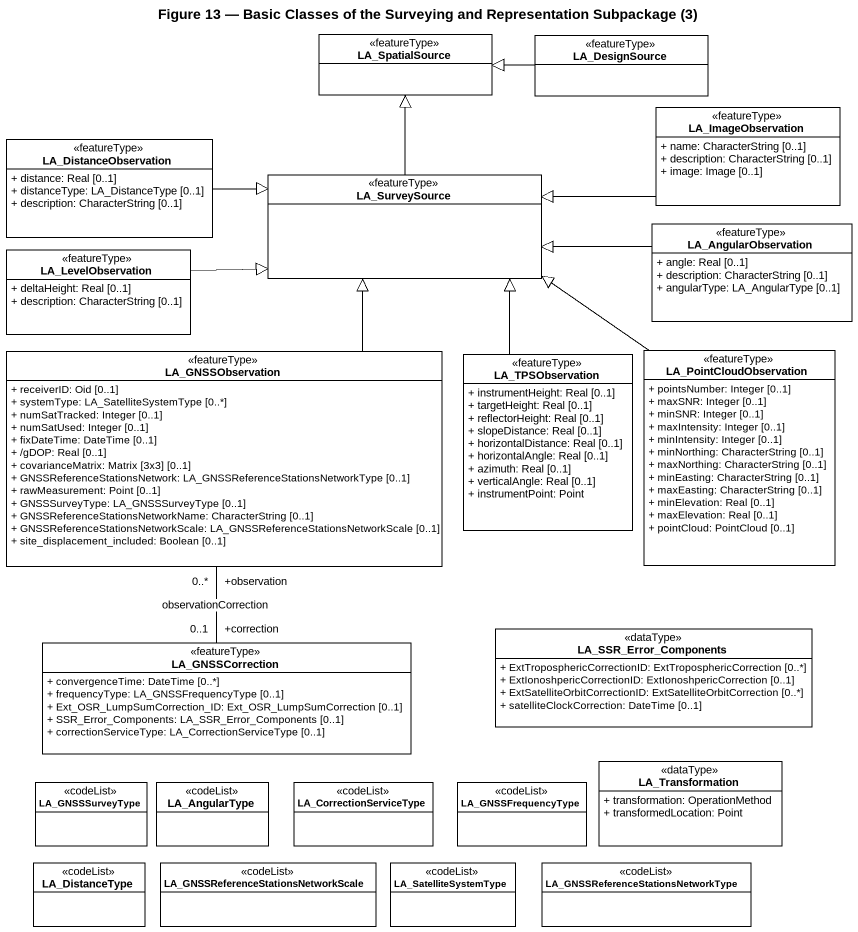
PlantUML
@startuml
title Figure 13 — Basic Classes of the Surveying and Representation Subpackage (3)
hide circle
hide empty members
skinparam classAttributeIconSize 0
class LA_SpatialSource <<featureType>> #FFFFFF
class LA_DesignSource <<featureType>> #FFFFFF
class LA_ImageObservation <<featureType>> #FFFFFF {
  + name: CharacterString [0..1]
  + description: CharacterString [0..1]
  + image: Image [0..1]
}
class LA_DistanceObservation <<featureType>> #FFFFFF {
  + distance: Real [0..1]
  + distanceType: LA_DistanceType [0..1]
  + description: CharacterString [0..1]
}
class LA_SurveySource <<featureType>> #FFFFFF
class LA_AngularObservation <<featureType>> #FFFFFF {
  + angle: Real [0..1]
  + description: CharacterString [0..1]
  + angularType: LA_AngularType [0..1]
}
class LA_LevelObservation <<featureType>> #FFFFFF {
  + deltaHeight: Real [0..1]
  + description: CharacterString [0..1]
}
class LA_GNSSObservation <<featureType>> #FFFFFF {
  + receiverID: Oid [0..1]
  + systemType: LA_SatelliteSystemType [0..*]
  + numSatTracked: Integer [0..1]
  + numSatUsed: Integer [0..1]
  + fixDateTime: DateTime [0..1]
  + /gDOP: Real [0..1]
  + covarianceMatrix: Matrix [3x3] [0..1]
  + GNSSReferenceStationsNetwork: LA_GNSSReferenceStationsNetworkType [0..1]
  + rawMeasurement: Point [0..1]
  + GNSSSurveyType: LA_GNSSSurveyType [0..1]
  + GNSSReferenceStationsNetworkName: CharacterString [0..1]
  + GNSSReferenceStationsNetworkScale: LA_GNSSReferenceStationsNetworkScale [0..1]
  + site_displacement_included: Boolean [0..1]
}
class LA_TPSObservation <<featureType>> #FFFFFF {
  + instrumentHeight: Real [0..1]
  + targetHeight: Real [0..1]
  + reflectorHeight: Real [0..1]
  + slopeDistance: Real [0..1]
  + horizontalDistance: Real [0..1]
  + horizontalAngle: Real [0..1]
  + azimuth: Real [0..1]
  + verticalAngle: Real [0..1]
  + instrumentPoint: Point
}
class LA_PointCloudObservation <<featureType>> #FFFFFF {
  + pointsNumber: Integer [0..1]
  + maxSNR: Integer [0..1]
  + minSNR: Integer [0..1]
  + maxIntensity: Integer [0..1]
  + minIntensity: Integer [0..1]
  + minNorthing: CharacterString [0..1]
  + maxNorthing: CharacterString [0..1]
  + minEasting: CharacterString [0..1]
  + maxEasting: CharacterString [0..1]
  + minElevation: Real [0..1]
  + maxElevation: Real [0..1]
  + pointCloud: PointCloud [0..1]
}
class LA_GNSSCorrection <<featureType>> #FFFFFF {
  + convergenceTime: DateTime [0..*]
  + frequencyType: LA_GNSSFrequencyType [0..1]
  + Ext_OSR_LumpSumCorrection_ID: Ext_OSR_LumpSumCorrection [0..1]
  + SSR_Error_Components: LA_SSR_Error_Components [0..1]
  + correctionServiceType: LA_CorrectionServiceType [0..1]
}
class LA_SSR_Error_Components <<dataType>> #FFFFFF {
  + ExtTroposphericCorrectionID: ExtTroposphericCorrection [0..*]
  + ExtIonoshpericCorrectionID: ExtIonoshpericCorrection [0..1]
  + ExtSatelliteOrbitCorrectionID: ExtSatelliteOrbitCorrection [0..*]
  + satelliteClockCorrection: DateTime [0..1]
}
class LA_GNSSSurveyType <<codeList>> #FFFFFF
class LA_AngularType <<codeList>> #FFFFFF
class LA_CorrectionServiceType <<codeList>> #FFFFFF
class LA_GNSSFrequencyType <<codeList>> #FFFFFF
class LA_Transformation <<dataType>> #FFFFFF {
  + transformation: OperationMethod
  + transformedLocation: Point
}
class LA_DistanceType <<codeList>> #FFFFFF
class "LA_GNSSReferenceStationsNetworkScale" as LA_GNSSReferenceStationsNetw <<codeList>> #FFFFFF
class LA_SatelliteSystemType <<codeList>> #FFFFFF
class "LA_GNSSReferenceStationsNetworkType" as LA_GNSSReferenceStationsNetw_2 <<codeList>> #FFFFFF
LA_DesignSource -left-|> LA_SpatialSource
LA_ImageObservation -left-|> LA_SurveySource
LA_DistanceObservation -right-|> LA_SurveySource
LA_SurveySource -up-|> LA_SpatialSource
LA_AngularObservation -left-|> LA_SurveySource
LA_LevelObservation -right-|> LA_SurveySource
LA_GNSSObservation -up-|> LA_SurveySource
LA_TPSObservation -up-|> LA_SurveySource
LA_PointCloudObservation -up-|> LA_SurveySource
LA_GNSSCorrection "+correction\n0..1" -up- "+observation\n0..*" LA_GNSSObservation : observationCorrection
@enduml
